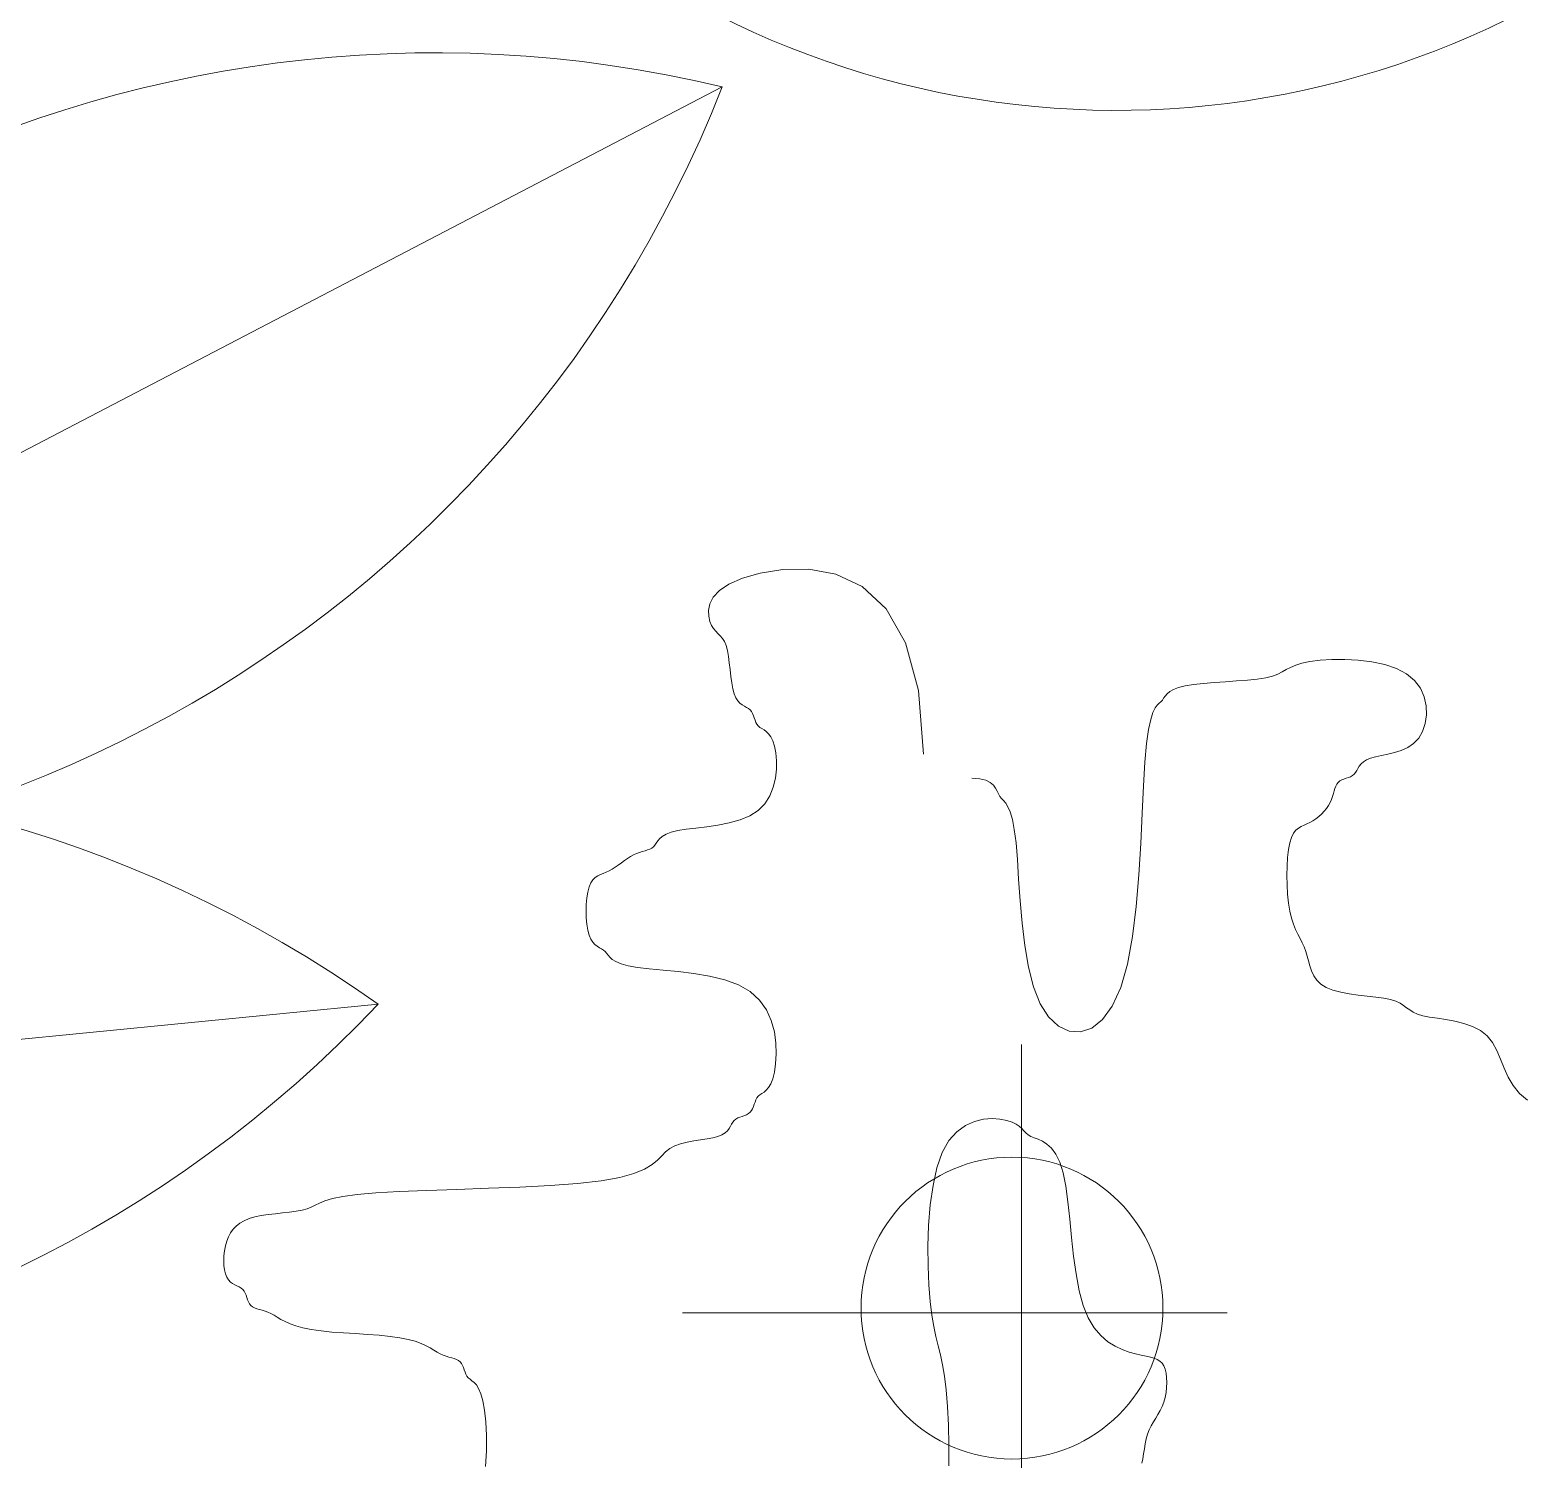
# Model space of a CAD drawing. Header units: millimetres. Extents: x 42 to 552, y 43 to 535.
# Drawn here: x 283.9056 to 283.991, y 504.4002 to 504.4821 of the extents above; entities that cross this region are included whole.
import ezdxf

# ---------------------------------------------------------------- set-up
doc = ezdxf.new("R2010")
doc.units = ezdxf.units.MM
doc.header["$LTSCALE"] = 0.75
doc.header["$MEASUREMENT"] = 0
doc.layers.add('Gramado', color=9, linetype='Continuous', lineweight=0)

# ---------------------------------------------------------------- blocks, each defined once
blk = doc.blocks.new('arbusto7vista')
for p, q in [((-0.2304148766705225, 0.5360579367811198), (-0.3949489559061021, 0.4502536730395832)), ((-0.7077644263838465, 0.4803073228030712), (-0.7098209274926148, 0.4797287718808718)), ((-0.7051713682667469, 0.4807209597790205), (-0.7077644263838465, 0.4803073228030712)), ((-0.7022130906965458, 0.4807615131254295), (-0.7051713682667469, 0.4807209597790205)), ((-0.6991087253450701, 0.4801856676439087), (-0.7022130906965458, 0.4807615131254295)), ((-0.6960774038842317, 0.4787501081360546), (-0.6991087253450701, 0.4801856676439087)), ((-0.7113607105044366, 0.4790528946353021), (-0.7124514084473503, 0.4783121331741711)), ((-0.7098209274926148, 0.4797287718808718), (-0.7113607105044366, 0.4790528946353021)), ((-0.6933382579858858, 0.4762115194034919), (-0.6960774038842317, 0.4787501081360546)), ((-0.713556081238579, 0.4767657260363336), (-0.713705322142971, 0.4760249645752026)), ((-0.7131606543493945, 0.4775389296052452), (-0.713556081238579, 0.4767657260363336)), ((-0.7124514084473503, 0.4783121331741711), (-0.7131606543493945, 0.4775389296052452)), ((-0.713705322142971, 0.4760249645752026), (-0.7136760100905803, 0.4753490873296329)), ((-0.7136760100905803, 0.4753490873296329), (-0.7135357781094456, 0.4747705364074335)), ((-0.691110419321916, 0.4723265862478172), (-0.6933382579858858, 0.4762115194034919)), ((-0.7135357781094456, 0.4747705364074335), (-0.7133427906771033, 0.4743109398804535)), ((-0.7133427906771033, 0.4743109398804535), (-0.713117338069253, 0.4739486696768438)), ((-0.713117338069253, 0.4739486696768438), (-0.7128702420110642, 0.4736512836887954)), ((-0.7128702420110642, 0.4736512836887954), (-0.7126123242276776, 0.4733863398085276)), ((-0.7126123242276776, 0.4733863398085276), (-0.712354406444291, 0.4731213959282741)), ((-0.712354406444291, 0.4731213959282741), (-0.7121073103861022, 0.4728240099402257)), ((-0.7121073103861022, 0.4728240099402257), (-0.711881857778252, 0.4724617397366018)), ((-0.711881857778252, 0.4724617397366018), (-0.7116888703459381, 0.4720021432096217)), ((-0.7116888703459381, 0.4720021432096217), (-0.711535562649118, 0.4714235922874224)), ((-0.689613019564149, 0.466851993470641), (-0.691110419321916, 0.4723265862478172)), ((-0.711535562649118, 0.4714235922874224), (-0.7114147205868733, 0.4707477150418669)), ((-0.7114147205868733, 0.4707477150418669), (-0.7113155228930736, 0.4700069535807359)), ((-0.7113155228930736, 0.4700069535807359), (-0.7112271483016173, 0.46923375001181)), ((-0.6456598376768454, 0.4699636699866119), (-0.6463785503696329, 0.4697383860437725)), ((-0.6447409317902668, 0.4701565130416867), (-0.6456598376768454, 0.4699636699866119)), ((-0.643583056315066, 0.4703052003422954), (-0.6447409317902668, 0.4701565130416867)), ((-0.6422303980496622, 0.4703944120719825), (-0.643583056315066, 0.4703052003422954)), ((-0.6407478845907519, 0.4704079271768506), (-0.6422303980496622, 0.4703944120719825)), ((-0.6392004435351168, 0.4703295246030166), (-0.6407478845907519, 0.4704079271768506)), ((-0.6376530024794818, 0.4701429832965971), (-0.6392004435351168, 0.4703295246030166)), ((-0.6361704890205999, 0.4698320822036663), (-0.6376530024794818, 0.4701429832965971)), ((-0.7112271483016173, 0.46923375001181), (-0.7111387755464023, 0.4684605464428984)), ((-0.7111387755464023, 0.4684605464428984), (-0.7110395833612415, 0.4677197849817674)), ((-0.6498197322771091, 0.4683109869819475), (-0.6507846366928902, 0.4681577938499828)), ((-0.6490523176895238, 0.4685038300370081), (-0.6498197322771091, 0.4683109869819475)), ((-0.6484418130674214, 0.4687291139798475), (-0.6490523176895238, 0.4685038300370081)), ((-0.6479287012175803, 0.4689760251812061), (-0.6484418130674214, 0.4687291139798475)), ((-0.6474534649468069, 0.46923375001181), (-0.6479287012175803, 0.4689760251812061)), ((-0.6469565870619078, 0.4694914748424281), (-0.6474534649468069, 0.46923375001181)), ((-0.6463785503696329, 0.4697383860437725), (-0.6469565870619078, 0.4694914748424281)), ((-0.6348178307551677, 0.4693806002703695), (-0.6361704890205999, 0.4698320822036663)), ((-0.6336599552799953, 0.4687723164427808), (-0.6348178307551677, 0.4693806002703695)), ((-0.6327482636473576, 0.4680009224655066), (-0.6336599552799953, 0.4687723164427808)), ((-0.7110395833612415, 0.4677197849817674), (-0.71091875048009, 0.4670439077361976)), ((-0.71091875048009, 0.4670439077361976), (-0.7107654556367322, 0.4664653568139983)), ((-0.6890651903844685, 0.4595444258735739), (-0.689613019564149, 0.466851993470641)), ((-0.660823250562629, 0.4667231222102117), (-0.6611316603960802, 0.4664653828410508)), ((-0.660395806342791, 0.4669700473400979), (-0.660823250562629, 0.4667231222102117)), ((-0.6598168634790795, 0.4671953439914631), (-0.660395806342791, 0.4669700473400979)), ((-0.6590539577141215, 0.4673881979250183), (-0.6598168634790795, 0.4671953439914631)), ((-0.6580890532983403, 0.4675413995971098), (-0.6590539577141215, 0.4673881979250183)), ((-0.6569618285135448, 0.467662158246398), (-0.6580890532983403, 0.4675413995971098)), ((-0.6557263901494252, 0.46776128780715), (-0.6569618285135448, 0.467662158246398)), ((-0.6544368449956153, 0.4678496022136187), (-0.6557263901494252, 0.46776128780715)), ((-0.6531472998418053, 0.4679379154000856), (-0.6544368449956153, 0.4678496022136187)), ((-0.6519118614776858, 0.4680370413007751), (-0.6531472998418053, 0.4679379154000856)), ((-0.6507846366928902, 0.4681577938499828), (-0.6519118614776858, 0.4680370413007751)), ((-0.6320800507320143, 0.4670997612771117), (-0.6327482636473576, 0.4680009224655066)), ((-0.6316390848643323, 0.4661120886146222), (-0.6320800507320143, 0.4670997612771117)), ((-0.7107654556367322, 0.4664653568139983), (-0.7105724845773409, 0.4660075626602378)), ((-0.7105724845773409, 0.4660075626602378), (-0.7103470510967043, 0.465657909069094)), ((-0.7103470510967043, 0.465657909069094), (-0.710099976001942, 0.4653947681720467)), ((-0.710099976001942, 0.4653947681720467), (-0.7098420801001168, 0.4651965121005901)), ((-0.7098420801001168, 0.4651965121005901), (-0.7095841841982917, 0.4650415129861898)), ((-0.7095841841982917, 0.4650415129861898), (-0.709337109103501, 0.4649081429603399)), ((-0.709337109103501, 0.4649081429603399), (-0.7091116756228928, 0.4647747741545061)), ((-0.6624897771126257, 0.4648531682390455), (-0.6627476948960123, 0.4643313924796502)), ((-0.6622426810544368, 0.4651748860621012), (-0.6624897771126257, 0.4648531682390455)), ((-0.6620172284465866, 0.4653776509132967), (-0.6622426810544368, 0.4651748860621012)), ((-0.6618242410142727, 0.4655425677570832), (-0.6620172284465866, 0.4653776509132967)), ((-0.6616673261522124, 0.4657354216906384), (-0.6618242410142727, 0.4655425677570832)), ((-0.6615212339334562, 0.4659607183420036), (-0.6616673261522124, 0.4657354216906384)), ((-0.6613535001005459, 0.4662076434718898), (-0.6615212339334562, 0.4659607183420036)), ((-0.6611316603960802, 0.4664653828410508), (-0.6613535001005459, 0.4662076434718898)), ((-0.6314091343746213, 0.4650811602150924), (-0.6316390848643323, 0.4661120886146222)), ((-0.6313739675932482, 0.4640502318155626), (-0.6314091343746213, 0.4650811602150924)), ((-0.7091116756228928, 0.4647747741545061), (-0.7089187045634731, 0.464619778700154)), ((-0.7089187045634731, 0.464619778700154), (-0.7087654097201437, 0.4644269356450934)), ((-0.7087654097201437, 0.4644269356450934), (-0.7086445768389638, 0.464201651702254)), ((-0.7086445768389638, 0.464201651702254), (-0.7085453846538314, 0.4639547405008955)), ((-0.7085453846538314, 0.4639547405008955), (-0.708457011898588, 0.4636970156702915)), ((-0.708457011898588, 0.4636970156702915), (-0.7083686373071316, 0.4634392908396876)), ((-0.7083686373071316, 0.4634392908396876), (-0.7082694396133604, 0.463192379638329)), ((-0.7082694396133604, 0.463192379638329), (-0.7081485975511157, 0.4629670956954897)), ((-0.6630056126793988, 0.4635284538194782), (-0.6632527087375877, 0.4623632472940642)), ((-0.6627476948960123, 0.4643313924796502), (-0.6630056126793988, 0.4635284538194782)), ((-0.6315173528505227, 0.4630625591530872), (-0.6313739675932482, 0.4640502318155626)), ((-0.7081485975511157, 0.4629670956954897), (-0.7079952898542956, 0.4627742526404148)), ((-0.7079952898542956, 0.4627742526404148), (-0.7078023024219817, 0.4626183559994672)), ((-0.7078023024219817, 0.4626183559994672), (-0.7075768498141315, 0.4624786788873934)), ((-0.7075768498141315, 0.4624786788873934), (-0.7073297537559142, 0.4623281863160287)), ((-0.7073297537559142, 0.4623281863160287), (-0.7070718359725277, 0.462139843297237)), ((-0.7070718359725277, 0.462139843297237), (-0.7068139181891695, 0.4618866148428538)), ((-0.7068139181891695, 0.4618866148428538), (-0.7065668221309522, 0.4615414659647143)), ((-0.7065668221309522, 0.4615414659647143), (-0.706341369523102, 0.4610773616746826)), ((-0.6632527087375877, 0.4623632472940642), (-0.6634781613454379, 0.4607546679389145)), ((-0.6328537987265292, 0.4607799178882885), (-0.6322748528024817, 0.4613900039874181)), ((-0.6322748528024817, 0.4613900039874181), (-0.6318230584768116, 0.4621613979646781)), ((-0.6318230584768116, 0.4621613979646781), (-0.6315173528505227, 0.4630625591530872)), ((-0.706341369523102, 0.4610773616746826), (-0.7061483820907881, 0.4604672669845939)), ((-0.7061483820907881, 0.4604672669845939), (-0.7060004850270332, 0.4596958621288252)), ((-0.7060004850270332, 0.4596958621288252), (-0.705917517396216, 0.4587946882319045)), ((-0.6634781613454379, 0.4607546679389145), (-0.6636711487777518, 0.4586216107896064)), ((-0.6358188675712029, 0.4595291093104947), (-0.6350451361026046, 0.4597174504484371)), ((-0.6350451361026046, 0.4597174504484371), (-0.6342714046340063, 0.4599706758019408)), ((-0.6342714046340063, 0.4599706758019408), (-0.6335301374228379, 0.460315820054177)), ((-0.6335301374228379, 0.460315820054177), (-0.6328537987265292, 0.4607799178882885)), ((-0.705917517396216, 0.4587946882319045), (-0.7059211217305972, 0.4578070016408873)), ((-0.6636711487777518, 0.4586216107896064), (-0.6638280635633009, 0.4559217209906592)), ((-0.6392402332139113, 0.4579025564981549), (-0.6390851293175785, 0.4581602813287589)), ((-0.6390851293175785, 0.4581602813287589), (-0.6388867385205401, 0.458418006159377)), ((-0.6388867385205401, 0.458418006159377), (-0.6386234182905639, 0.4586649173607213)), ((-0.6386234182905639, 0.4586649173607213), (-0.6382735260953609, 0.4588902013035607)), ((-0.6382735260953609, 0.4588902013035607), (-0.6378154194027275, 0.4590830443586356)), ((-0.6378154194027275, 0.4590830443586356), (-0.63723647347868, 0.459238940948751)), ((-0.63723647347868, 0.459238940948751), (-0.6365601347823713, 0.459378617704985)), ((-0.6365601347823713, 0.459378617704985), (-0.6358188675712029, 0.4595291093104947)), ((-0.7060329405624373, 0.4567760587028147), (-0.7062746164239684, 0.4557451157647279)), ((-0.7059211217305972, 0.4578070016408873), (-0.7060329405624373, 0.4567760587028147)), ((-0.682609364541463, 0.4567153066880962), (-0.6835247021293185, 0.456776136783958)), ((-0.6819158723197063, 0.4565490377593875), (-0.682609364541463, 0.4567153066880962)), ((-0.6814063494259699, 0.4563016620361964), (-0.6819158723197063, 0.4565490377593875)), ((-0.6810429198221186, 0.4559975115568591), (-0.6814063494259699, 0.4563016620361964)), ((-0.6416622947377277, 0.4561209741218022), (-0.6415089998943984, 0.4563147292419671)), ((-0.6415089998943984, 0.4563147292419671), (-0.6413160288349786, 0.4564679309140587)), ((-0.6413160288349786, 0.4564679309140587), (-0.641090595354342, 0.4565886895633469)), ((-0.641090595354342, 0.4565886895633469), (-0.6408435202595797, 0.4566878191240988)), ((-0.6408435202595797, 0.4566878191240988), (-0.6405856243577546, 0.4567761335305818)), ((-0.6405856243577546, 0.4567761335305818), (-0.6403277284559294, 0.4568644467170344)), ((-0.6403277284559294, 0.4568644467170344), (-0.6400806533611672, 0.4569635726177239)), ((-0.6400806533611672, 0.4569635726177239), (-0.6398552198805305, 0.4570843251669316)), ((-0.6398552198805305, 0.4570843251669316), (-0.6396622488211108, 0.4572375182988964)), ((-0.6396622488211108, 0.4572375182988964), (-0.6395071504334453, 0.4574303613539712)), ((-0.6395071504334453, 0.4574303613539712), (-0.6393736927417706, 0.4576556452967964)), ((-0.6393736927417706, 0.4576556452967964), (-0.6392402332139113, 0.4579025564981549)), ((-0.7066677918474227, 0.4547574291737106), (-0.7072341093650891, 0.45385625527679)), ((-0.7062746164239684, 0.4557451157647279), (-0.7066677918474227, 0.4547574291737106)), ((-0.6807877074700457, 0.455660918359726), (-0.6810429198221186, 0.4559975115568591)), ((-0.6806028363316159, 0.4553162144831475), (-0.6807877074700457, 0.455660918359726)), ((-0.680450430368694, 0.4549877319654598), (-0.6806028363316159, 0.4553162144831475)), ((-0.6802926135432017, 0.4546998028450275), (-0.680450430368694, 0.4549877319654598)), ((-0.6800996261108878, 0.4544623403778303), (-0.6802926135432017, 0.4546998028450275)), ((-0.6638280635633009, 0.4559217209906592), (-0.6639741552465068, 0.4527676441227442)), ((-0.6422791069067557, 0.4543528460019246), (-0.642158264844511, 0.4546925933521777)), ((-0.642158264844511, 0.4546925933521777), (-0.6420590671507114, 0.4550215264631703)), ((-0.6420590671507114, 0.4550215264631703), (-0.6419706925592834, 0.4553342382152579)), ((-0.6419706925592834, 0.4553342382152579), (-0.64188231980404, 0.4556253214888102)), ((-0.64188231980404, 0.4556253214888102), (-0.6417831276189077, 0.4558893691642112)), ((-0.6417831276189077, 0.4558893691642112), (-0.6416622947377277, 0.4561209741218022)), ((-0.7079952115091714, 0.4530848504210212), (-0.7089601159249526, 0.4524747557309325)), ((-0.7072341093650891, 0.45385625527679), (-0.7079952115091714, 0.4530848504210212)), ((-0.6798741735030376, 0.4542275826904643), (-0.6800996261108878, 0.4544623403778303)), ((-0.6796270774448203, 0.4539333491271833), (-0.6798741735030376, 0.4542275826904643)), ((-0.6793691596614622, 0.4535174590322129), (-0.6796270774448203, 0.4539333491271833)), ((-0.6791112418780756, 0.4529177317498068), (-0.6793691596614622, 0.4535174590322129)), ((-0.6788641458198867, 0.4520719866242047), (-0.6791112418780756, 0.4529177317498068)), ((-0.6434135794563645, 0.4526811448488388), (-0.6431222975178628, 0.4529938566009264)), ((-0.6431222975178628, 0.4529938566009264), (-0.6428580685151246, 0.4533227897119048)), ((-0.6428580685151246, 0.4533227897119048), (-0.6426263037698163, 0.4536625370621579)), ((-0.6426263037698163, 0.4536625370621579), (-0.6424324146035758, 0.4540076915320412)), ((-0.6424324146035758, 0.4540076915320412), (-0.6422791069067557, 0.4543528460019246)), ((-0.7139018693814876, 0.4512239310895865), (-0.7151373077456356, 0.4510734385182218)), ((-0.7126123242276776, 0.4514122741083781), (-0.7139018693814876, 0.4512239310895865)), ((-0.7113227790738677, 0.4516655025627614), (-0.7126123242276776, 0.4514122741083781)), ((-0.7100873407097481, 0.4520106514409008), (-0.7113227790738677, 0.4516655025627614)), ((-0.7089601159249526, 0.4524747557309325), (-0.7100873407097481, 0.4520106514409008)), ((-0.6786386932120365, 0.4509180429996604), (-0.6788641458198867, 0.4520719866242047)), ((-0.6639741552465068, 0.4527676441227442), (-0.6641418876257319, 0.4493107758755031)), ((-0.646068396745278, 0.4510662249586517), (-0.6457554904071401, 0.4512545691974594)), ((-0.6457554904071401, 0.4512545691974594), (-0.6454263505631275, 0.4514050654288724)), ((-0.6454263505631275, 0.4514050654288724), (-0.6450863871577042, 0.4515447486410409)), ((-0.6450863871577042, 0.4515447486410409), (-0.644741010135391, 0.4517006538221153)), ((-0.644741010135391, 0.4517006538221153), (-0.6443956296701856, 0.4518944089422803)), ((-0.6443956296701856, 0.4518944089422803), (-0.6440556568541638, 0.4521260138998855)), ((-0.6440556568541638, 0.4521260138998855), (-0.6437265030090202, 0.4523900615752723)), ((-0.6437265030090202, 0.4523900615752723), (-0.6434135794563645, 0.4526811448488388)), ((-0.7195289793326083, 0.4495973769047197), (-0.7196967131655185, 0.4493504657033611)), ((-0.7193071396281709, 0.4498551017353236), (-0.7195289793326083, 0.4495973769047197)), ((-0.7189987297947198, 0.4501128265659418), (-0.7193071396281709, 0.4498551017353236)), ((-0.7185712855748534, 0.4503597377672861), (-0.7189987297947198, 0.4501128265659418)), ((-0.7179923427111419, 0.4505850217101255), (-0.7185712855748534, 0.4503597377672861)), ((-0.7172294369462122, 0.4507778647652003), (-0.7179923427111419, 0.4505850217101255)), ((-0.7162645325304027, 0.4509337614061479), (-0.7172294369462122, 0.4507778647652003)), ((-0.7151373077456356, 0.4510734385182218), (-0.7162645325304027, 0.4509337614061479)), ((-0.6784457057796942, 0.4493937202203995), (-0.6786386932120365, 0.4509180429996604)), ((-0.6470494881495199, 0.4493936681662944), (-0.6468556152796907, 0.4500037543162563)), ((-0.6468556152796907, 0.4500037543162563), (-0.6466238691260457, 0.4504678525061934)), ((-0.6466238691260457, 0.4504678525061934), (-0.6463596596330774, 0.4508129977242845)), ((-0.6463596596330774, 0.4508129977242845), (-0.646068396745278, 0.4510662249586517)), ((-0.7226545946109013, 0.4478166957149767), (-0.7230008706893329, 0.4475913990636116)), ((-0.7223083157781502, 0.4480095496485319), (-0.7226545946109013, 0.4478166957149767)), ((-0.7219629353129164, 0.4481627513206234), (-0.7223083157781502, 0.4480095496485319)), ((-0.721622962496923, 0.4482835099699116), (-0.7219629353129164, 0.4481627513206234)), ((-0.7212938086517795, 0.4483826395306636), (-0.721622962496923, 0.4482835099699116)), ((-0.7209808850991237, 0.4484709539371465), (-0.7212938086517795, 0.4483826395306636)), ((-0.7206896031605936, 0.4485592671235992), (-0.7209808850991237, 0.4484709539371465)), ((-0.7204253741578839, 0.4486583930242887), (-0.7206896031605936, 0.4485592671235992)), ((-0.7201936094125756, 0.4487791455734964), (-0.7204253741578839, 0.4486583930242887)), ((-0.7199997202463351, 0.4489323387054611), (-0.7201936094125756, 0.4487791455734964)), ((-0.7198428053842747, 0.4491251817605217), (-0.7199997202463351, 0.4489323387054611)), ((-0.7196967131655185, 0.4493504657033611), (-0.7198428053842747, 0.4491251817605217)), ((-0.6782887909941735, 0.4474652243987265), (-0.6784457057796942, 0.4493937202203995)), ((-0.6641418876257319, 0.4493107758755031), (-0.664363724499367, 0.445702511938606)), ((-0.6473741123616321, 0.4467091096723124), (-0.6473091875191983, 0.4477139039144475)), ((-0.6473091875191983, 0.4477139039144475), (-0.6472009794485132, 0.4486213730532427)), ((-0.6472009794485132, 0.4486213730532427), (-0.6470494881495199, 0.4493936681662944)), ((-0.7254239011983827, 0.446008915486118), (-0.7257638740143761, 0.4458755405802037)), ((-0.7250785207331489, 0.4461639194805969), (-0.7254239011983827, 0.446008915486118)), ((-0.7247322419003979, 0.446356773414152), (-0.7250785207331489, 0.4461639194805969)), ((-0.7243859658219662, 0.4465820700655172), (-0.7247322419003979, 0.446356773414152)), ((-0.724039691579776, 0.4468289951954034), (-0.7243859658219662, 0.4465820700655172)), ((-0.7236934182556638, 0.4470867345645644), (-0.724039691579776, 0.4468289951954034)), ((-0.7233471449315516, 0.4473444739337253), (-0.7236934182556638, 0.4470867345645644)), ((-0.7230008706893329, 0.4475913990636116), (-0.7233471449315516, 0.4473444739337253)), ((-0.6781426993109676, 0.4452123087192064), (-0.6782887909941735, 0.4474652243987265)), ((-0.6473957539757578, 0.4456448392492405), (-0.6473741123616321, 0.4467091096723124)), ((-0.7273871162649641, 0.4443183413667526), (-0.7275386204174481, 0.4437398013230478)), ((-0.7271932270987236, 0.4447761269804005), (-0.7273871162649641, 0.4443183413667526)), ((-0.7269614623534153, 0.4451257744714496), (-0.7271932270987236, 0.4447761269804005)), ((-0.7266972333507056, 0.4453889117084344), (-0.7269614623534153, 0.4451257744714496)), ((-0.7264059514121755, 0.445587166559875), (-0.7266972333507056, 0.4453889117084344)), ((-0.7260930278595481, 0.4457421668942914), (-0.7264059514121755, 0.445587166559875)), ((-0.7257638740143761, 0.4458755405802037), (-0.7260930278595481, 0.4457421668942914)), ((-0.6779749669317425, 0.4427431131344548), (-0.6781426993109676, 0.4452123087192064)), ((-0.664363724499367, 0.445702511938606), (-0.6646721296657745, 0.4420942480017089)), ((-0.6473741123616321, 0.4445589415676636), (-0.6473957539757578, 0.4456448392492405)), ((-0.6473091875191983, 0.4434892655499851), (-0.6473741123616321, 0.4445589415676636)), ((-0.7276468376692264, 0.4430639367860039), (-0.7277117680202707, 0.4423231892534147)), ((-0.7275386204174481, 0.4437398013230478), (-0.7276468376692264, 0.4430639367860039)), ((-0.6777531300581074, 0.4401657775970875), (-0.6779749669317425, 0.4427431131344548)), ((-0.6472009794485132, 0.4424736601186225), (-0.6473091875191983, 0.4434892655499851)), ((-0.7277117680202707, 0.4423231892534147), (-0.7277334114706377, 0.4415500002230317)), ((-0.7277334114706377, 0.4415500002230317), (-0.7277117680202707, 0.4407768111926629)), ((-0.6646721296657745, 0.4420942480017089), (-0.6650995669233168, 0.4386373797544678)), ((-0.6470494881495199, 0.4415499741959934), (-0.6472009794485132, 0.4424736601186225)), ((-0.6468565170901286, 0.440746143804347), (-0.6470494881495199, 0.4415499741959934)), ((-0.7277117680202707, 0.4407768111926629), (-0.7276468376692264, 0.4400360636600738)), ((-0.7276468376692264, 0.4400360636600738), (-0.7275386204174481, 0.4393601991230298)), ((-0.7275386204174481, 0.4393601991230298), (-0.7273871162649641, 0.438781659079325)), ((-0.6774447248916999, 0.4375884420597203), (-0.6777531300581074, 0.4401657775970875)), ((-0.646631083609492, 0.4400504533653304), (-0.6468565170901286, 0.440746143804347)), ((-0.6463840085147297, 0.4394412744003944), (-0.646631083609492, 0.4400504533653304)), ((-0.6461261126129045, 0.4388969784310177), (-0.6463840085147297, 0.4394412744003944)), ((-0.7273871162649641, 0.438781659079325), (-0.7271941288326502, 0.4383238734656771)), ((-0.7271941288326502, 0.4383238734656771), (-0.7269686762248, 0.437974225974628)), ((-0.7269686762248, 0.437974225974628), (-0.7267215801666111, 0.4377110887376432)), ((-0.7267215801666111, 0.4377110887376432), (-0.7264636623832246, 0.4375128338862027)), ((-0.7264636623832246, 0.4375128338862027), (-0.726205744599838, 0.4373578335517863)), ((-0.6770172876341576, 0.4351192464749545), (-0.6774447248916999, 0.4375884420597203)), ((-0.6650995669233168, 0.4386373797544678), (-0.6656785000703849, 0.4354833028865528)), ((-0.6458682167110794, 0.438395936978651), (-0.6461261126129045, 0.4388969784310177)), ((-0.6456211416163171, 0.4379165215648015), (-0.6458682167110794, 0.438395936978651)), ((-0.6453957081356805, 0.4374371037108915), (-0.6456211416163171, 0.4379165215648015)), ((-0.726205744599838, 0.4373578335517863), (-0.7259586485416492, 0.4372244598658881)), ((-0.7259586485416492, 0.4372244598658881), (-0.7257331959337989, 0.4370910849599596)), ((-0.7257331959337989, 0.4370910849599596), (-0.725540208501485, 0.4369360809654808)), ((-0.725540208501485, 0.4369360809654808), (-0.7253814900950886, 0.4367432270319256)), ((-0.7253814900950886, 0.4367432270319256), (-0.7252227730658376, 0.4365179303805604)), ((-0.7252227730658376, 0.4365179303805604), (-0.7250207718902004, 0.4362710052506742)), ((-0.7250207718902004, 0.4362710052506742), (-0.7247322010446453, 0.4360132658815132)), ((-0.7247322010446453, 0.4360132658815132), (-0.7243137750056121, 0.4357555265123523)), ((-0.7243137750056121, 0.4357555265123523), (-0.7237222082495407, 0.4355086013824661)), ((-0.6452027370762607, 0.4369360549384282), (-0.6453957081356805, 0.4374371037108915)), ((-0.6450467368781574, 0.4363980551259488), (-0.6452027370762607, 0.4369360549384282)), ((-0.6449069665134743, 0.4358330175802649), (-0.6450467368781574, 0.4363980551259488)), ((-0.644756372587409, 0.4352571639652894), (-0.6449069665134743, 0.4358330175802649)), ((-0.7237222082495407, 0.4355086013824661), (-0.7229142152528993, 0.4352833047311151)), ((-0.7229142152528993, 0.4352833047311151), (-0.7218465104921563, 0.4350904507975457)), ((-0.7218465104921563, 0.4350904507975457), (-0.7204956475846416, 0.4349336444298615)), ((-0.7204956475846416, 0.4349336444298615), (-0.7189175367113592, 0.4347876529114671)), ((-0.7189175367113592, 0.4347876529114671), (-0.71718792719426, 0.4346200341345394)), ((-0.71718792719426, 0.4346200341345394), (-0.7153825683552668, 0.4343983459913261)), ((-0.7153825683552668, 0.4343983459913261), (-0.7135772095162451, 0.4340901463740323)), ((-0.7135772095162451, 0.4340901463740323), (-0.711847599999146, 0.433662993174849)), ((-0.6764383544870896, 0.4328663307954486), (-0.6770172876341576, 0.4351192464749545)), ((-0.6656785000703849, 0.4354833028865528), (-0.666441392905341, 0.4327834130876198)), ((-0.6445679017051305, 0.4346867159449204), (-0.644756372587409, 0.4352571639652894)), ((-0.6443145004717792, 0.4341378951830706), (-0.6445679017051305, 0.4346867159449204)), ((-0.6439691154925242, 0.4336269233436383), (-0.6443145004717792, 0.4341378951830706)), ((-0.711847599999146, 0.433662993174849), (-0.7102694891258636, 0.4330844442860098)), ((-0.7102694891258636, 0.4330844442860098), (-0.7089186262183489, 0.432322057599734)), ((-0.7089186262183489, 0.432322057599734), (-0.7078527250784532, 0.4313578096889046)), ((-0.6756754616521334, 0.4309378349737756), (-0.6764383544870896, 0.4328663307954486)), ((-0.666441392905341, 0.4327834130876198), (-0.667406280948228, 0.4306602687876193)), ((-0.643504693372563, 0.4331700220905219), (-0.6439691154925242, 0.4336269233436383)), ((-0.6428941807170077, 0.4327834130876198), (-0.643504693372563, 0.4331700220905219)), ((-0.6421222473606463, 0.4324779108792001), (-0.6428941807170077, 0.4327834130876198)), ((-0.6412204560564589, 0.432242701531024), (-0.6421222473606463, 0.4324779108792001)), ((-0.7078527250784532, 0.4313578096889046), (-0.7070573574278569, 0.4302313518491445)), ((-0.6747105736092465, 0.4294274802818876), (-0.6756754616521334, 0.4309378349737756)), ((-0.667406280948228, 0.4306602687876193), (-0.6685334866057815, 0.4291210793777509)), ((-0.6402320927871017, 0.4320615639891798), (-0.6412204560564589, 0.432242701531024)), ((-0.6392004435351168, 0.4319182771997703), (-0.6402320927871017, 0.4320615639891798)), ((-0.6381687942831604, 0.4317966201089121), (-0.6392004435351168, 0.4319182771997703)), ((-0.6371804310137748, 0.431680371662722), (-0.6381687942831604, 0.4317966201089121)), ((-0.6362786397096158, 0.4315533108072742), (-0.6371804310137748, 0.431680371662722)), ((-0.6355067063532545, 0.4313992164887139), (-0.6362786397096158, 0.4315533108072742)), ((-0.6348934883429251, 0.4312063734336391), (-0.6355067063532545, 0.4313992164887139)), ((-0.6344101287394608, 0.4309810894907997), (-0.6348934883429251, 0.4312063734336391)), ((-0.6340133420192728, 0.4307341782894412), (-0.6344101287394608, 0.4309810894907997)), ((-0.6336598426588864, 0.4304764534588372), (-0.6340133420192728, 0.4307341782894412)), ((-0.2698612704053005, 0.4308821977067083), (-0.4545351143240737, 0.4127326445886155)), ((-0.7070573574278569, 0.4302313518491445), (-0.7065000594681976, 0.4289967540567545)), ((-0.7065000594681976, 0.4289967540567545), (-0.7061483674010844, 0.427708086288078)), ((-0.6735833679516929, 0.4283713132689968), (-0.6747105736092465, 0.4294274802818876)), ((-0.6685334866057815, 0.4291210793777509), (-0.6697689040064745, 0.428144216989466)), ((-0.6333063451346845, 0.4302187286282333), (-0.6336598426588864, 0.4304764534588372)), ((-0.6329095639231639, 0.4299718174268747), (-0.6333063451346845, 0.4302187286282333)), ((-0.6324262135007643, 0.4297465334840354), (-0.6329095639231639, 0.4299718174268747)), ((-0.6318130083439257, 0.4295536904289747), (-0.6324262135007643, 0.4297465334840354)), ((-0.6310410913604585, 0.4293977938388593), (-0.6318130083439257, 0.4295536904289747)), ((-0.6301393191835132, 0.4292581170826111), (-0.6310410913604585, 0.4293977938388593)), ((-0.6291509768775825, 0.4291076254771014), (-0.6301393191835132, 0.4292581170826111)), ((-0.6281193495071591, 0.4289192843391731), (-0.6291509768775825, 0.4291076254771014)), ((-0.6270877221367357, 0.4286660589856552), (-0.6281193495071591, 0.4289192843391731)), ((-0.7061483674010844, 0.427708086288078), (-0.705969817428155, 0.4264194185193872)), ((-0.6723479505509999, 0.4277909618036091), (-0.6735833679516929, 0.4283713132689968)), ((-0.671058427278723, 0.4277080537542588), (-0.6723479505509999, 0.4277909618036091)), ((-0.6697689040064745, 0.428144216989466), (-0.671058427278723, 0.4277080537542588)), ((-0.626099379830805, 0.4283209147334333), (-0.6270877221367357, 0.4286660589856552)), ((-0.6251976076538597, 0.4278568168993218), (-0.626099379830805, 0.4283209147334333)), ((-0.6244256906703924, 0.4272467308001922), (-0.6251976076538597, 0.4278568168993218)), ((-0.623810682045729, 0.4264753368229179), (-0.6244256906703924, 0.4272467308001922)), ((-0.705969817428155, 0.4264194185193872), (-0.7059319457510469, 0.4251848207270115)), ((-0.6778202105397497, 0.36438721796263), (-0.6778202105397781, 0.4262649011967454)), ((-0.6233147073484133, 0.425574175634523), (-0.623810682045729, 0.4264753368229179)), ((-0.6228836602478225, 0.4245865029720335), (-0.6233147073484133, 0.425574175634523)), ((-0.7060022885713693, 0.4240583628872514), (-0.7061483820907881, 0.423094114976422)), ((-0.7059319457510469, 0.4251848207270115), (-0.7060022885713693, 0.4240583628872514)), ((-0.6224634344133619, 0.4235555745725037), (-0.6228836602478225, 0.4245865029720335)), ((-0.706341369523102, 0.4223317283409784), (-0.7065668221309522, 0.421753179807979)), ((-0.7061483820907881, 0.423094114976422), (-0.706341369523102, 0.4223317283409784)), ((-0.6219999235144087, 0.4225246461729739), (-0.6224634344133619, 0.4235555745725037)), ((-0.6214390212203682, 0.4215369735104986), (-0.6219999235144087, 0.4225246461729739)), ((-0.7078023024219817, 0.4204825455823737), (-0.7079952898542956, 0.4203257478056628)), ((-0.7075768498141315, 0.4206285306448478), (-0.7078023024219817, 0.4204825455823737)), ((-0.7073297537559142, 0.4207961447958724), (-0.7075768498141315, 0.4206285306448478)), ((-0.7070718359725277, 0.4210178298382061), (-0.7073297537559142, 0.4207961447958724)), ((-0.7068139181891695, 0.4213260275746507), (-0.7070718359725277, 0.4210178298382061)), ((-0.7065668221309522, 0.421753179807979), (-0.7068139181891695, 0.4213260275746507)), ((-0.6207266212005607, 0.4206358123220895), (-0.6214390212203682, 0.4215369735104986)), ((-0.6198086171244483, 0.4198644183448295), (-0.6207266212005607, 0.4206358123220895)), ((-0.7087654097201437, 0.4186730648009842), (-0.7089187045634731, 0.4184802217459236)), ((-0.7086445768389638, 0.4188983487438236), (-0.7087654097201437, 0.4186730648009842)), ((-0.7085453846538314, 0.4191452599451821), (-0.7086445768389638, 0.4188983487438236)), ((-0.708457011898588, 0.4194029847757861), (-0.7085453846538314, 0.4191452599451821)), ((-0.7083686373071316, 0.4196607096064042), (-0.708457011898588, 0.4194029847757861)), ((-0.7082694396133604, 0.4199076208077486), (-0.7083686373071316, 0.4196607096064042)), ((-0.7081485975511157, 0.420132904750588), (-0.7082694396133604, 0.4199076208077486)), ((-0.7079952898542956, 0.4203257478056628), (-0.7081485975511157, 0.420132904750588)), ((-0.7110540117160724, 0.417139282104074), (-0.7111874712439601, 0.4168923569741878)), ((-0.7109205540244261, 0.4173645787554392), (-0.7110540117160724, 0.417139282104074)), ((-0.7107654556367322, 0.4175574326889944), (-0.7109205540244261, 0.4173645787554392)), ((-0.7105724845773409, 0.4177106343610859), (-0.7107654556367322, 0.4175574326889944)), ((-0.7103470510967043, 0.4178313930103741), (-0.7105724845773409, 0.4177106343610859)), ((-0.710099976001942, 0.4179305225711261), (-0.7103470510967043, 0.4178313930103741)), ((-0.7098420801001168, 0.418018836977609), (-0.710099976001942, 0.4179305225711261)), ((-0.7095841841982917, 0.4181071501640616), (-0.7098420801001168, 0.418018836977609)), ((-0.709337109103501, 0.4182062760647511), (-0.7095841841982917, 0.4181071501640616)), ((-0.7091116756228928, 0.4183270286139589), (-0.709337109103501, 0.4182062760647511)), ((-0.7089187045634731, 0.4184802217459236), (-0.7091116756228928, 0.4183270286139589)), ((-0.2025310308777932, 0.4169806923243016), (-0.2035193731837239, 0.416259756917654)), ((-0.2014994035073698, 0.4174420905636396), (-0.2025310308777932, 0.4169806923243016)), ((-0.2004677761369464, 0.4176872076777443), (-0.2014994035073698, 0.4174420905636396)), ((-0.1994794338310157, 0.417759299708635), (-0.2004677761369464, 0.4176872076777443)), ((-0.1985776616540704, 0.4177016226983739), (-0.1994794338310157, 0.417759299708635)), ((-0.1978057446706032, 0.4175574326889944), (-0.1985776616540704, 0.4177016226983739)), ((-0.1971943431346403, 0.4173645787554392), (-0.1978057446706032, 0.4175574326889944)), ((-0.1967236180582859, 0.417139282104074), (-0.1971943431346403, 0.4173645787554392)), ((-0.1963611056431489, 0.4168923569741878), (-0.1967236180582859, 0.417139282104074)), ((-0.7146088368866685, 0.4153143806005772), (-0.7153825683552668, 0.4151927222897029)), ((-0.7138675696755001, 0.4154306327068298), (-0.7146088368866685, 0.4153143806005772)), ((-0.7131912309791915, 0.415557699662358), (-0.7138675696755001, 0.4154306327068298)), ((-0.7126122850551155, 0.4157118025210593), (-0.7131912309791915, 0.415557699662358)), ((-0.7121541783624821, 0.4159046564546145), (-0.7126122850551155, 0.4157118025210593)), ((-0.7118042861673075, 0.4161299531059797), (-0.7121541783624821, 0.4159046564546145)), ((-0.7115409659373029, 0.4163768782358659), (-0.7118042861673075, 0.4161299531059797)), ((-0.7113425751402929, 0.4166346176050268), (-0.7115409659373029, 0.4163768782358659)), ((-0.7111874712439601, 0.4168923569741878), (-0.7113425751402929, 0.4166346176050268)), ((-0.2044211453606692, 0.4152360283016492), (-0.2051930623441365, 0.4138662504342676)), ((-0.2035193731837239, 0.416259756917654), (-0.2044211453606692, 0.4152360283016492)), ((-0.196074342090867, 0.4166346176050268), (-0.1963611056431489, 0.4168923569741878)), ((-0.1958308636031063, 0.4163768782358659), (-0.196074342090867, 0.4166346176050268)), ((-0.1955982063814474, 0.4161299531059797), (-0.1958308636031063, 0.4163768782358659)), ((-0.1953439066275564, 0.4159046564546145), (-0.1955982063814474, 0.4161299531059797)), ((-0.1950355005430424, 0.4157118025210593), (-0.1953439066275564, 0.4159046564546145)), ((-0.1946495420513088, 0.4155522926443922), (-0.1950355005430424, 0.4157118025210593)), ((-0.1941986559628219, 0.4153873765631175), (-0.1946495420513088, 0.4155522926443922)), ((-0.1937044848098708, 0.415168391115543), (-0.1941986559628219, 0.4153873765631175)), ((-0.7186226815011025, 0.4139419089335092), (-0.7190546357677192, 0.4134913283393189)), ((-0.7181528516553897, 0.4143276059221535), (-0.7186226815011025, 0.4139419089335092)), ((-0.7175739057313422, 0.4146330995904322), (-0.7181528516553897, 0.4143276059221535)), ((-0.7168975670350051, 0.4148683028385278), (-0.7175739057313422, 0.4146330995904322)), ((-0.7161562998238367, 0.4150494367203237), (-0.7168975670350051, 0.4148683028385278)), ((-0.7153825683552668, 0.4151927222897029), (-0.7161562998238367, 0.4150494367203237)), ((-0.2051930623441365, 0.4138662504342676), (-0.2058017586018366, 0.4121296965318919)), ((-0.1931886711246591, 0.4148466731399765), (-0.1937044848098708, 0.415168391115543)), ((-0.1926728574394474, 0.414373559474754), (-0.1931886711246591, 0.4148466731399765)), ((-0.1921786862864678, 0.4137003869581974), (-0.1926728574394474, 0.414373559474754)), ((-0.1917278001980094, 0.4127784924286146), (-0.1921786862864678, 0.4137003869581974)), ((-0.7210430595995092, 0.4119665636085443), (-0.7222433260561729, 0.4114727272772996)), ((-0.7201728433662993, 0.4124820278083092), (-0.7210430595995092, 0.4119665636085443)), ((-0.7195406959059198, 0.4129974920080741), (-0.7201728433662993, 0.4124820278083092)), ((-0.7190546357677192, 0.4134913283393189), (-0.7195406959059198, 0.4129974920080741)), ((-0.2058017586018366, 0.4121296965318919), (-0.2062535467302666, 0.4100957568448109)), ((-0.1913418417062758, 0.4115592127243417), (-0.1917278001980094, 0.4127784924286146)), ((-0.7287036612573843, 0.4103309560261863), (-0.7318598830039207, 0.4100957527780906)), ((-0.7260019354423548, 0.410636449694465), (-0.7287036612573843, 0.4103309560261863)), ((-0.7238656241869137, 0.4110221466831092), (-0.7260019354423548, 0.410636449694465)), ((-0.7222433260561729, 0.4114727272772996), (-0.7238656241869137, 0.4110221466831092)), ((-0.1910343373556884, 0.4100155127555354), (-0.1913418417062758, 0.4115592127243417)), ((-0.7568165798327584, 0.4085871773807526), (-0.7576867960659683, 0.4083294380115916)), ((-0.7556163133761231, 0.4088341025106388), (-0.7568165798327584, 0.4085871773807526)), ((-0.7539940152453823, 0.409059399162004), (-0.7556163133761231, 0.4088341025106388)), ((-0.7518577039899412, 0.4092522530955591), (-0.7539940152453823, 0.409059399162004)), ((-0.7491559781749118, 0.4094063559542604), (-0.7518577039899412, 0.4092522530955591)), ((-0.7459997564283753, 0.4095334229097887), (-0.7491559781749118, 0.4094063559542604)), ((-0.7425405373941771, 0.4096496750160412), (-0.7459997564283753, 0.4095334229097887)), ((-0.7389298197161338, 0.4097713333269155), (-0.7425405373941771, 0.4096496750160412)), ((-0.7353191020381189, 0.4099146188962948), (-0.7389298197161338, 0.4097713333269155)), ((-0.7318598830039207, 0.4100957527780906), (-0.7353191020381189, 0.4099146188962948)), ((-0.2062535467302666, 0.4100957568448109), (-0.2065646588581274, 0.4078563508817581)), ((-0.190786349739227, 0.4082068697198196), (-0.1910343373556884, 0.4100155127555354)), ((-0.7641868442840405, 0.4067577795518673), (-0.7649777031885208, 0.4066370270026596)), ((-0.7633635192859174, 0.4068569054525568), (-0.7641868442840405, 0.4067577795518673)), ((-0.7625347820480783, 0.4069452186390095), (-0.7633635192859174, 0.4068569054525568)), ((-0.7617276864243365, 0.4070335330454924), (-0.7625347820480783, 0.4069452186390095)), ((-0.7609692862686472, 0.4071326626062444), (-0.7617276864243365, 0.4070335330454924)), ((-0.7602866354348805, 0.4072534212555325), (-0.7609692862686472, 0.4071326626062444)), ((-0.7597067877769064, 0.4074066229276241), (-0.7602866354348805, 0.4072534212555325)), ((-0.7592369579311935, 0.4075994768611793), (-0.7597067877769064, 0.4074066229276241)), ((-0.7588050036645768, 0.4078247735125444), (-0.7592369579311935, 0.4075994768611793)), ((-0.7583189435263762, 0.4080716986424306), (-0.7588050036645768, 0.4078247735125444)), ((-0.7576867960659683, 0.4083294380115916), (-0.7583189435263762, 0.4080716986424306)), ((-0.2065646588581274, 0.4078563508817581), (-0.2067513271141763, 0.4055033981514669)), ((-0.1905708254621175, 0.406214388886653), (-0.190786349739227, 0.4082068697198196)), ((-0.7682024106547942, 0.4050780557131191), (-0.7685008874904895, 0.4046671331754794)), ((-0.7678444166259055, 0.4054457222087109), (-0.7682024106547942, 0.4050780557131191)), ((-0.7674214940821855, 0.4057701329672625), (-0.7678444166259055, 0.4054457222087109)), ((-0.7669282317019679, 0.4060512882937672), (-0.7674214940821855, 0.4057701329672625)), ((-0.7663592181636147, 0.4062891884932469), (-0.7669282317019679, 0.4060512882937672)), ((-0.7657090421454882, 0.4064838338706949), (-0.7663592181636147, 0.4062891884932469)), ((-0.7649777031885208, 0.4066370270026596), (-0.7657090421454882, 0.4064838338706949)), ((-0.2067513271141763, 0.4055033981514669), (-0.2068297836270858, 0.4031288181626422)), ((-0.1903607111294718, 0.4041191755255085), (-0.1905708254621175, 0.406214388886653)), ((-0.7689409348687946, 0.4037155187540407), (-0.7690924261677878, 0.4031775298200415)), ((-0.7687452584546008, 0.4042129542907844), (-0.7689409348687946, 0.4037155187540407)), ((-0.7685008874904895, 0.4046671331754794), (-0.7687452584546008, 0.4042129542907844)), ((-0.1901289533464592, 0.4020023349058448), (-0.1903607111294718, 0.4041191755255085)), ((-0.7692655590809068, 0.4020366652964356), (-0.7692872006950324, 0.4014662318146236)), ((-0.769200634238473, 0.4026125049828835), (-0.7692655590809068, 0.4020366652964356)), ((-0.7690924261677878, 0.4031775298200415), (-0.769200634238473, 0.4026125049828835)), ((-0.2068297836270858, 0.4031288181626422), (-0.206816260525585, 0.4008245304240461)), ((-0.1898484987182769, 0.3999449722971491), (-0.1901289533464592, 0.4020023349058448)), ((-0.7692872006950324, 0.4014662318146236), (-0.7692655590809068, 0.4009174255913166)), ((-0.7692655590809068, 0.4009174255913166), (-0.769200634238473, 0.4004064676804262)), ((-0.769200634238473, 0.4004064676804262), (-0.7690924261677878, 0.3999495791358214)), ((-0.7690924261677878, 0.3999495791358214), (-0.7689409348687946, 0.3995629810114139)), ((-0.206816260525585, 0.4008245304240461), (-0.206726989938403, 0.3986824544444119)), ((-0.1894922938500656, 0.3980281929688658), (-0.1898484987182769, 0.3999449722971491)), ((-0.7689409348687946, 0.3995629810114139), (-0.7687479638094032, 0.3992574873431352)), ((-0.7687479638094032, 0.3992574873431352), (-0.7685225303287666, 0.3990222840950395)), ((-0.7685225303287666, 0.3990222840950395), (-0.7682754552340043, 0.3988411502132436)), ((-0.7682754552340043, 0.3988411502132436), (-0.7680175593321792, 0.3986978646438644)), ((-0.7680175593321792, 0.3986978646438644), (-0.7677596634303541, 0.3985762063329901)), ((-0.7677596634303541, 0.3985762063329901), (-0.7675125883355918, 0.3984599542267375)), ((-0.7675125883355918, 0.3984599542267375), (-0.7672871548549551, 0.3983328872712093)), ((-0.7672871548549551, 0.3983328872712093), (-0.7670941837955354, 0.398178784412508)), ((-0.7670941837955354, 0.398178784412508), (-0.766940888952206, 0.3979859304789528)), ((-0.206726989938403, 0.3986824544444119), (-0.2065782039942121, 0.3967945097324588)), ((-0.766940888952206, 0.3979859304789528), (-0.7668200560710261, 0.3977606338275876)), ((-0.7668200560710261, 0.3977606338275876), (-0.7667208638858938, 0.3975137086977014)), ((-0.7667208638858938, 0.3975137086977014), (-0.7666324911306504, 0.3972559693285405)), ((-0.7666324911306504, 0.3972559693285405), (-0.766544116539194, 0.3969982299593795)), ((-0.766544116539194, 0.3969982299593795), (-0.7664449188454228, 0.3967513048294933)), ((-0.7664449188454228, 0.3967513048294933), (-0.766324076783178, 0.3965260081781281)), ((-0.766324076783178, 0.3965260081781281), (-0.766170769086358, 0.3963331542445729)), ((-0.2065782039942121, 0.3967945097324588), (-0.2063852329347924, 0.3952228771472761)), ((-0.1890332853470227, 0.3963331021904679), (-0.1894922938500656, 0.3980281929688658)), ((-0.766170769086358, 0.3963331542445729), (-0.7659768798436062, 0.3961799525216492)), ((-0.7659768798436062, 0.3961799525216492), (-0.7657451145627192, 0.3960591935165212)), ((-0.7657451145627192, 0.3960591935165212), (-0.7654808841063243, 0.3959600629899143)), ((-0.7654808841063243, 0.3959600629899143), (-0.7651895993369919, 0.3958717467025821)), ((-0.7651895993369919, 0.3958717467025821), (-0.7648766711172925, 0.3957834304152499)), ((-0.7648766711172925, 0.3957834304152499), (-0.7645475103098249, 0.3956842998886572)), ((-0.7645475103098249, 0.3956842998886572), (-0.7642075277772165, 0.3955635408835292)), ((-0.7642075277772165, 0.3955635408835292), (-0.7638621343819807, 0.3954103391606054)), ((-0.7638621343819807, 0.3954103391606054), (-0.7635122321641177, 0.395217485227036)), ((-0.7635122321641177, 0.395217485227036), (-0.7631406878730616, 0.3949921885756709)), ((-0.7631406878730616, 0.3949921885756709), (-0.7627258594356476, 0.3947452634457846)), ((-0.7627258594356476, 0.3947452634457846), (-0.762246104778626, 0.3944875240766237)), ((-0.6542360939335197, 0.3954972574656068), (-0.7166765590667978, 0.3954972574657489)), ((-0.2063852329347924, 0.3952228771472761), (-0.2061597994541557, 0.3939107829494191)), ((-0.1884534376890485, 0.3949218806177157), (-0.1890332853470227, 0.3963331021904679)), ((-0.1877707868552534, 0.3937810104515478), (-0.1884534376890485, 0.3949218806177157)), ((-0.762246104778626, 0.3944875240766237), (-0.7616797818288319, 0.3942297847074769)), ((-0.7616797818288319, 0.3942297847074769), (-0.7610052485130723, 0.3939828595775765)), ((-0.7610052485130723, 0.3939828595775765), (-0.7602008627581824, 0.3937575629262255)), ((-0.7602008627581824, 0.3937575629262255), (-0.7592449824909124, 0.3935647089926562)), ((-0.7592449824909124, 0.3935647089926562), (-0.7581267866746941, 0.3934115073205646)), ((-0.7581267866746941, 0.3934115073205646), (-0.7568787384193172, 0.3932907486712764)), ((-0.7568787384193172, 0.3932907486712764), (-0.7555441218711678, 0.3931916191105245)), ((-0.7555441218711678, 0.3931916191105245), (-0.7541662211766322, 0.3931033047040557)), ((-0.7541662211766322, 0.3931033047040557), (-0.7527883204820967, 0.3930149915176031)), ((-0.7527883204820967, 0.3930149915176031), (-0.7514537039339473, 0.3929158656168994)), ((-0.2061597994541557, 0.3939107829494191), (-0.2059127243593935, 0.3927717147497702)), ((-0.1870123866995641, 0.3928780492791333), (-0.1877707868552534, 0.3937810104515478)), ((-0.7514537039339473, 0.3929158656168994), (-0.7502056556785703, 0.3927951130677059)), ((-0.7502056556785703, 0.3927951130677059), (-0.749087459862352, 0.3926419199357412)), ((-0.749087459862352, 0.3926419199357412), (-0.748131579595082, 0.3924490768806663)), ((-0.748131579595082, 0.3924490768806663), (-0.7473271938401922, 0.3922237929378269)), ((-0.7473271938401922, 0.3922237929378269), (-0.7466526605244326, 0.3919768817364684)), ((-0.7466526605244326, 0.3919768817364684), (-0.7460863375746385, 0.3917191569058645)), ((-0.7460863375746385, 0.3917191569058645), (-0.7456065829176168, 0.3914614320752605)), ((-0.7456065829176168, 0.3914614320752605), (-0.7451917544802029, 0.391214520873902)), ((-0.2059127243593935, 0.3927717147497702), (-0.2056548284575683, 0.3917191601592407)), ((-0.2056548284575683, 0.3917191601592407), (-0.2053969325557432, 0.3906666067887414)), ((-0.1862052910758507, 0.3921805546877124), (-0.1870123866995641, 0.3928780492791333)), ((-0.1853765538379832, 0.3916560842644685), (-0.1862052910758507, 0.3921805546877124)), ((-0.1845532288398601, 0.3912721955966276), (-0.1853765538379832, 0.3916560842644685)), ((-0.7451917544802029, 0.391214520873902), (-0.7448202101891468, 0.3909892369310626)), ((-0.7448202101891468, 0.3909892369310626), (-0.7444703079712838, 0.390796393876002)), ((-0.7444703079712838, 0.390796393876002), (-0.7441249145760764, 0.390643200744023)), ((-0.7441249145760764, 0.390643200744023), (-0.7437849320434395, 0.3905224481948295)), ((-0.7437849320434395, 0.3905224481948295), (-0.743455771235972, 0.3904233222941258)), ((-0.743455771235972, 0.3904233222941258), (-0.7431428430162725, 0.3903350091076732)), ((-0.7431428430162725, 0.3903350091076732), (-0.7428515582469402, 0.3902466947012044)), ((-0.7428515582469402, 0.3902466947012044), (-0.7425873277905453, 0.3901475651404525)), ((-0.7425873277905453, 0.3901475651404525), (-0.7423555625096583, 0.3900268064911643)), ((-0.7423555625096583, 0.3900268064911643), (-0.7421616732669065, 0.3898736048190727)), ((-0.7421616732669065, 0.3898736048190727), (-0.7420083655700864, 0.3896807508855034)), ((-0.7420083655700864, 0.3896807508855034), (-0.7418875235078417, 0.3894554542341524)), ((-0.2053969325557432, 0.3906666067887414), (-0.2051498574609809, 0.3895275422491551)), ((-0.1837623699353799, 0.3909964462714015), (-0.1845532288398601, 0.3912721955966276)), ((-0.1830310309784409, 0.390796393876002), (-0.1837623699353799, 0.3909964462714015)), ((-0.1823808549603143, 0.3906422996082597), (-0.1830310309784409, 0.390796393876002)), ((-0.1818118414219612, 0.3905152391086517), (-0.1823808549603143, 0.3906422996082597)), ((-0.1813185790417151, 0.3903989916283024), (-0.1818118414219612, 0.3905152391086517)), ((-0.1808956564979951, 0.3902773364183076), (-0.1813185790417151, 0.3903989916283024)), ((-0.1805376624691064, 0.3901340527297918), (-0.1808956564979951, 0.3902773364183076)), ((-0.1802391856334111, 0.3899529198138367), (-0.1805376624691064, 0.3901340527297918)), ((-0.1799948146692998, 0.3897177169215951), (-0.1802391856334111, 0.3899529198138367)), ((-0.1797991382551061, 0.3894122233041344), (-0.1799948146692998, 0.3897177169215951)), ((-0.7418875235078417, 0.3894554542341524), (-0.7417883258140705, 0.389208529104252)), ((-0.7417883258140705, 0.389208529104252), (-0.7416999512226141, 0.3889507897351052)), ((-0.7416999512226141, 0.3889507897351052), (-0.7416115784673707, 0.3886930503659443)), ((-0.7416115784673707, 0.3886930503659443), (-0.7415123862822384, 0.388446125236058)), ((-0.7415123862822384, 0.388446125236058), (-0.7413915534010584, 0.3882208285846929)), ((-0.7413915534010584, 0.3882208285846929), (-0.7412382585577291, 0.3880279746511377)), ((-0.7412382585577291, 0.3880279746511377), (-0.7410452874983093, 0.3878693659610803)), ((-0.2051498574609809, 0.3895275422491551), (-0.2049244239803443, 0.3882154541513785)), ((-0.2049244239803443, 0.3882154541513785), (-0.2047314529209245, 0.3866438301063226)), ((-0.1796476469561128, 0.3890256251288946), (-0.1797991382551061, 0.3894122233041344)), ((-0.1795394388854277, 0.3885687362284642), (-0.1796476469561128, 0.3890256251288946)), ((-0.1794745140429939, 0.3880577773517189), (-0.1795394388854277, 0.3885687362284642)), ((-0.1794528724288682, 0.3875089692475484), (-0.1794745140429939, 0.3880577773517189)), ((-0.7410452874983093, 0.3878693659610803), (-0.7408198540177011, 0.3877107581860315)), ((-0.7408198540177011, 0.3877107581860315), (-0.7405727789229388, 0.3875088952839576)), ((-0.7405727789229388, 0.3875088952839576), (-0.7403148830210853, 0.3872205212127966)), ((-0.7403148830210853, 0.3872205212127966), (-0.7400569871192602, 0.3868023799305149)), ((-0.7400569871192602, 0.3868023799305149), (-0.7398099120244979, 0.3862112153950505)), ((-0.7398099120244979, 0.3862112153950505), (-0.7395844785438612, 0.3854037715643557)), ((-0.2047314529209245, 0.3866438301063226), (-0.2045808634323976, 0.3847558962728641)), ((-0.1796476469561128, 0.3857976570594275), (-0.1795394388854277, 0.38636268835252)), ((-0.1795394388854277, 0.38636268835252), (-0.1794745140429939, 0.3869385326648569)), ((-0.1794745140429939, 0.3869385326648569), (-0.1794528724288682, 0.3875089692475484)), ((-0.7395844785438612, 0.3854037715643557), (-0.7393915074844699, 0.3843367923963967)), ((-0.2045808634323976, 0.3847558962728641), (-0.2044789680347208, 0.3826138330017415)), ((-0.180217542795134, 0.3842936029469968), (-0.1799921093145258, 0.3847604107968436)), ((-0.1799921093145258, 0.3847604107968436), (-0.1797991382551061, 0.3852596595344693)), ((-0.1797991382551061, 0.3852596595344693), (-0.1796476469561128, 0.3857976570594275)), ((-0.7393915074844699, 0.3843367923963967), (-0.7392436233506885, 0.3829868474969373)), ((-0.7392436233506885, 0.3829868474969373), (-0.7391606654365148, 0.3814098090629727)), ((-0.1812274847883373, 0.3825345078401625), (-0.180980409693575, 0.3829796884314902)), ((-0.180980409693575, 0.3829796884314902), (-0.1807225137917214, 0.3834140553935725)), ((-0.1807225137917214, 0.3834140553935725), (-0.1804646178898963, 0.3838484223556549)), ((-0.1804646178898963, 0.3838484223556549), (-0.180217542795134, 0.3842936029469968)), ((-0.7391606654365148, 0.3814098090629727), (-0.73916427673322, 0.3796813749393522)), ((-0.2044789680347208, 0.3826138330017415), (-0.204431177590493, 0.3803095591916872)), ((-0.1817991841716946, 0.3810304537277318), (-0.1816458893283652, 0.38156845125269)), ((-0.1816458893283652, 0.38156845125269), (-0.1814529182689455, 0.3820676999903014)), ((-0.1814529182689455, 0.3820676999903014), (-0.1812274847883373, 0.3825345078401625)), ((-0.73916427673322, 0.3796813749393522), (-0.7392761002321038, 0.3778772429708965)), ((-0.204431177590493, 0.3803095591916872), (-0.2044429029623132, 0.3779349937414196)), ((-0.1821075819932503, 0.3793191415396109), (-0.1820192092380069, 0.3798895781223024)), ((-0.1820192092380069, 0.3798895781223024), (-0.1819200170528745, 0.3804654224346393)), ((-0.1819200170528745, 0.3804654224346393), (-0.1817991841716946, 0.3810304537277318)), ((-0.1822951542784779, 0.3782593745586951), (-0.1821959565847067, 0.3787703334354404)), ((-0.1821959565847067, 0.3787703334354404), (-0.1821075819932503, 0.3793191415396109))]:
    blk.add_line(p, q)
blk.add_circle((-0.6789078124382684, 0.3960346434917739), 0.01730244734295469)
for centre, start, end in [((-0.263331163376165, 0.398523203499721), 76.5405306696713, 158.5434096598286), ((-0.3620326692005165, 0.587788406320982), 256.5405306696697, 338.5434096598271), ((-0.3517593858026373, 0.315591333005159), 54.61150502744244, 136.6143840176003), ((-0.3726369989267653, 0.5280235092901933), 234.6115050274406, 316.614384017598)]:
    blk.add_arc(centre, 0.141418827562914, start, end)
blk = doc.blocks.new('arbusto8vista')
blk.add_arc((-0.9765758031506095, 0.203851370609982), 0.1010134482592243, 229.9572616101837, 311.9601406003419)

msp = doc.modelspace()

# ---------------------------------------------------------------- block references
at = {"layer": 'Gramado', "xscale": 0.5, "yscale": 0.5, "zscale": 0.5}
for name, p in [('arbusto8vista', (284.4561385287025, 504.4260773757332)), ('arbusto7vista', (284.060455863598, 504.2108161244648)), ('arbusto7vista', (284.3013100503947, 504.2108161244648))]:
    msp.add_blockref(name, p, dxfattribs=at)

doc.saveas('drawing.dxf')
